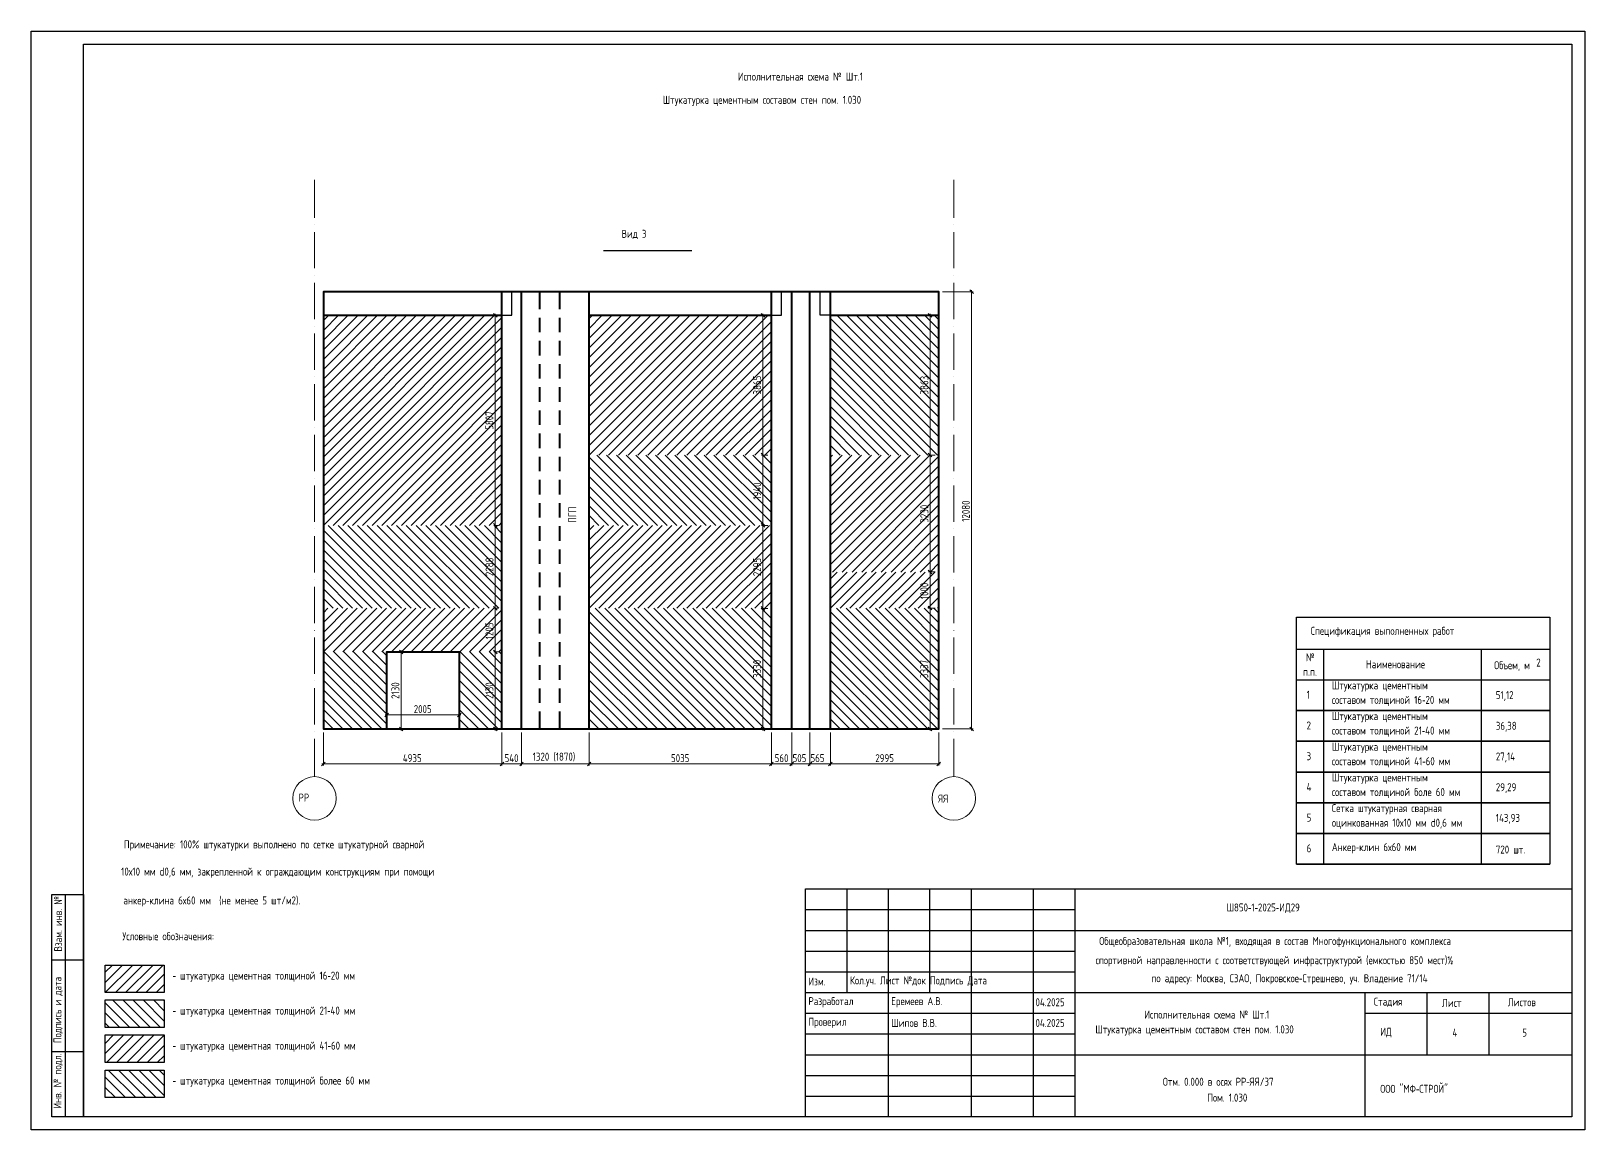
# Model space of a CAD drawing. Header units: millimetres. Extents: x 0 to 130, y 0 to 17.
# Drawn here: x 79.8 to 103.09, y 0.13 to 16.6 of the extents above; entities that cross this region are included whole.
import ezdxf

# ---------------------------------------------------------------- set-up
doc = ezdxf.new("R2010")
doc.units = ezdxf.units.MM
doc.layers.add('PDF _0', color=7, linetype='Continuous')
doc.layers.add('PDF _Текст', color=7, linetype='Continuous')
doc.layers.add('PDF _Оси-1', color=7, linetype='Continuous', true_color=0xaaaaaa)
doc.layers.add('PDF _Оси-3', color=7, linetype='Continuous', true_color=0x989898)
doc.styles.get("Standard").update_dxf_attribs({"font": 'ГОСТ тип А.ttf'})

msp = doc.modelspace()

# ---------------------------------------------------------------- linework, layer by layer
at = {"layer": 'PDF _0', "lineweight": 25}
for points in [[(79.795, 16.598), (103.092, 16.598), (103.092, 0.126), (79.795, 0.126)], [(80.58, 16.402), (102.896, 16.402), (102.896, 0.322), (80.58, 0.322)], [(102.566, 4.111), (98.77, 4.111), (98.77, 7.813), (102.566, 7.813)], [(102.566, 6.412), (98.77, 6.412)], [(102.566, 5.952), (98.77, 5.952)], [(102.566, 5.491), (98.77, 5.491)], [(102.566, 5.031), (98.77, 5.031)], [(102.566, 4.571), (98.77, 4.571)], [(91.404, 3.739), (102.896, 3.739), (102.896, 0.322), (91.404, 0.322)], [(80.109, 3.656), (80.58, 3.656), (80.58, 0.322), (80.109, 0.322)], [(80.906, 2.598), (81.791, 2.598), (81.791, 2.185), (80.906, 2.185)], [(80.906, 2.074), (81.791, 2.074), (81.791, 1.661), (80.906, 1.661)], [(80.906, 1.549), (81.791, 1.549), (81.791, 1.136), (80.906, 1.136)], [(80.906, 1.024), (81.791, 1.024), (81.791, 0.611), (80.906, 0.611)]]:
    msp.add_lwpolyline(points, close=True, dxfattribs=at)
for points in [[(88.379, 13.308), (89.704, 13.308)], [(86.855, 12.339), (87.002, 12.339), (87.002, 12.691), (86.855, 12.691)], [(90.895, 12.339), (91.047, 12.339), (91.047, 12.691), (90.895, 12.691)], [(91.779, 12.339), (91.626, 12.339), (91.626, 12.691), (91.779, 12.691)], [(98.77, 7.333), (102.566, 7.333)], [(99.173, 7.333), (99.173, 4.111)], [(101.535, 7.333), (101.535, 4.111)], [(98.77, 6.872), (102.566, 6.872)], [(98.77, 4.111), (102.566, 4.111)], [(92.025, 3.739), (92.025, 2.186)], [(92.646, 3.739), (92.646, 0.322)], [(93.267, 3.739), (93.267, 2.186)], [(93.889, 3.739), (93.889, 0.322)], [(94.82, 3.739), (94.82, 0.322)], [(95.442, 3.739), (95.442, 0.322)], [(80.305, 3.656), (80.305, 0.322)], [(91.404, 3.428), (95.442, 3.428)], [(91.404, 3.117), (102.896, 3.117)], [(91.404, 2.807), (95.442, 2.807)], [(80.109, 2.675), (80.58, 2.675)], [(91.404, 2.496), (95.442, 2.496)], [(91.404, 2.186), (102.896, 2.186)], [(99.79, 2.186), (99.79, 0.322)], [(100.722, 2.186), (100.722, 1.254)], [(101.653, 2.186), (101.653, 1.254)], [(91.404, 1.875), (95.442, 1.875)], [(99.79, 1.875), (102.896, 1.875)], [(91.404, 1.564), (95.442, 1.564)], [(80.109, 1.303), (80.58, 1.303)], [(91.404, 1.254), (102.896, 1.254)], [(91.404, 0.943), (95.442, 0.943)], [(91.404, 0.633), (95.442, 0.633)]]:
    msp.add_lwpolyline(points, dxfattribs=at)
at = {"layer": 'PDF _0', "lineweight": 40}
for points in [[(91.779, 6.137), (93.405, 6.137), (93.405, 12.691), (84.178, 12.691), (84.178, 6.137), (86.855, 6.137), (86.855, 12.691)], [(86.855, 6.137), (87.148, 6.137), (87.148, 12.691)], [(87.422, 12.431), (87.422, 12.691)], [(87.721, 12.431), (87.721, 12.691)], [(87.721, 6.137), (90.895, 6.137), (90.895, 12.691)], [(88.163, 6.137), (88.163, 12.691)], [(90.895, 6.137), (91.199, 6.137), (91.199, 12.691)], [(91.199, 6.137), (91.473, 6.137), (91.473, 12.691)], [(91.473, 6.137), (91.779, 6.137), (91.779, 12.691)], [(84.178, 12.339), (86.855, 12.339)], [(87.422, 12.084), (87.422, 12.301)], [(87.721, 12.084), (87.721, 12.301)], [(88.163, 12.339), (90.895, 12.339)], [(91.779, 12.339), (93.405, 12.339)], [(87.422, 11.736), (87.422, 11.953)], [(87.721, 11.736), (87.721, 11.953)], [(87.422, 11.389), (87.422, 11.606)], [(87.721, 11.389), (87.721, 11.606)], [(87.422, 11.042), (87.422, 11.259)], [(87.721, 11.042), (87.721, 11.259)], [(87.422, 10.695), (87.422, 10.912)], [(87.721, 10.695), (87.721, 10.912)], [(87.422, 10.347), (87.422, 10.564)], [(87.721, 10.347), (87.721, 10.564)], [(87.422, 10), (87.422, 10.217)], [(87.721, 10), (87.721, 10.217)], [(87.422, 9.653), (87.422, 9.87)], [(87.721, 9.653), (87.721, 9.87)], [(87.422, 9.306), (87.422, 9.523)], [(87.721, 9.306), (87.721, 9.523)], [(87.422, 8.958), (87.422, 9.175)], [(87.721, 8.958), (87.721, 9.175)], [(87.422, 8.611), (87.422, 8.828)], [(87.721, 8.611), (87.721, 8.828)], [(87.422, 8.264), (87.422, 8.481)], [(87.721, 8.264), (87.721, 8.481)], [(87.422, 7.916), (87.422, 8.134)], [(87.721, 7.916), (87.721, 8.134)], [(87.422, 7.569), (87.422, 7.786)], [(87.721, 7.569), (87.721, 7.786)], [(85.127, 6.137), (85.127, 7.292), (86.215, 7.292), (86.215, 6.137)], [(87.422, 7.222), (87.422, 7.439)], [(87.721, 7.222), (87.721, 7.439)], [(87.422, 6.875), (87.422, 7.092)], [(87.721, 6.875), (87.721, 7.092)], [(87.422, 6.527), (87.422, 6.744)], [(87.721, 6.527), (87.721, 6.744)], [(87.148, 6.137), (87.422, 6.137), (87.422, 6.397)], [(87.422, 6.137), (87.721, 6.137), (87.721, 6.397)]]:
    msp.add_lwpolyline(points, dxfattribs=at)
at = {"layer": 'PDF _0', "lineweight": 13}
for points in [[(93.459, 12.691), (93.918, 12.691)], [(93.924, 12.664), (93.869, 12.719)], [(93.896, 12.713), (93.896, 6.115)], [(86.782, 12.312), (86.728, 12.366)], [(86.755, 9.166), (86.755, 12.36)], [(90.795, 12.312), (90.741, 12.366)], [(90.768, 10.22), (90.768, 12.36)], [(93.301, 12.312), (93.247, 12.366)], [(93.274, 10.221), (93.274, 12.36)], [(86.801, 12.339), (86.733, 12.339)], [(90.841, 12.339), (90.746, 12.339)], [(93.35, 12.339), (93.252, 12.339)], [(90.768, 9.167), (90.768, 10.263)], [(93.274, 8.469), (93.274, 10.264)], [(86.755, 7.925), (86.755, 9.21)], [(90.768, 7.922), (90.768, 9.211)], [(93.274, 7.926), (93.274, 8.512)], [(86.755, 7.271), (86.755, 7.968)], [(90.768, 6.115), (90.768, 7.965)], [(93.274, 6.115), (93.274, 7.969)], [(85.181, 7.292), (85.366, 7.292)], [(85.371, 7.265), (85.317, 7.32)], [(85.344, 6.115), (85.344, 7.314)], [(86.755, 6.115), (86.755, 7.314)], [(85.154, 6.374), (85.1, 6.32)], [(85.105, 6.347), (86.237, 6.347)], [(85.127, 6.191), (85.127, 6.369)], [(86.188, 6.32), (86.242, 6.374)], [(86.215, 6.191), (86.215, 6.369)], [(84.178, 6.082), (84.178, 5.59)], [(85.181, 6.137), (85.366, 6.137)], [(85.317, 6.164), (85.371, 6.11)], [(86.728, 6.164), (86.782, 6.11)], [(86.801, 6.137), (86.733, 6.137)], [(90.741, 6.164), (90.795, 6.11)], [(90.841, 6.137), (90.746, 6.137)], [(93.247, 6.164), (93.301, 6.11)], [(93.35, 6.137), (93.252, 6.137)], [(93.405, 6.082), (93.405, 5.59)], [(93.459, 6.137), (93.918, 6.137)], [(93.869, 6.164), (93.924, 6.11)], [(84.205, 5.639), (84.15, 5.585)], [(84.156, 5.612), (86.877, 5.612)], [(86.834, 5.612), (87.17, 5.612)], [(87.127, 5.612), (88.185, 5.612)], [(88.141, 5.612), (90.917, 5.612)], [(90.873, 5.612), (91.221, 5.612)], [(91.177, 5.612), (91.495, 5.612)], [(91.451, 5.612), (91.801, 5.612)], [(91.758, 5.612), (93.426, 5.612)], [(93.377, 5.585), (93.432, 5.639)]]:
    msp.add_lwpolyline(points, dxfattribs=at)
at = {"layer": 'PDF _0', "color": 3, "lineweight": 20}
for points in [[(84.178, 12.258), (84.259, 12.339)], [(84.178, 12.111), (84.405, 12.339)], [(84.178, 11.965), (84.551, 12.339)], [(84.178, 11.819), (84.697, 12.339)], [(84.178, 11.673), (84.843, 12.339)], [(84.178, 11.527), (84.99, 12.339)], [(84.178, 11.38), (85.136, 12.339)], [(84.178, 11.234), (85.282, 12.339)], [(84.178, 11.088), (85.428, 12.339)], [(84.178, 10.942), (85.574, 12.339)], [(84.178, 10.796), (85.72, 12.339)], [(84.178, 10.65), (85.867, 12.339)], [(84.178, 10.503), (86.013, 12.339)], [(84.178, 10.357), (86.159, 12.339)], [(84.178, 10.211), (84.208, 10.242), (86.305, 12.339)], [(84.178, 10.065), (84.354, 10.242), (86.451, 12.339)], [(84.178, 9.919), (84.5, 10.242), (86.598, 12.339)], [(84.178, 9.772), (84.647, 10.242), (86.744, 12.339)], [(84.178, 9.626), (84.793, 10.242), (86.855, 12.304)], [(84.178, 9.48), (84.939, 10.242), (86.855, 12.158)], [(88.163, 12.288), (88.214, 12.339)], [(88.163, 12.142), (88.36, 12.339)], [(88.163, 11.996), (88.506, 12.339)], [(88.163, 11.85), (88.652, 12.339)], [(88.163, 11.703), (88.798, 12.339)], [(88.163, 11.557), (88.944, 12.339)], [(88.163, 11.411), (89.091, 12.339)], [(88.163, 11.265), (89.237, 12.339)], [(88.163, 11.119), (89.383, 12.339)], [(88.163, 10.972), (89.529, 12.339)], [(88.163, 10.826), (89.675, 12.339)], [(88.163, 10.68), (89.822, 12.339)], [(88.163, 10.534), (89.968, 12.339)], [(88.163, 10.388), (90.114, 12.339)], [(88.163, 10.242), (90.26, 12.339)], [(88.309, 10.242), (90.406, 12.339)], [(88.455, 10.242), (90.552, 12.339)], [(88.601, 10.242), (90.699, 12.339)], [(88.748, 10.242), (90.845, 12.339)], [(88.894, 10.242), (90.895, 12.243)], [(84.178, 9.334), (85.085, 10.242), (86.855, 12.012)], [(89.04, 10.242), (90.895, 12.096)], [(89.186, 10.242), (90.895, 11.95)], [(84.178, 9.188), (85.231, 10.242), (86.855, 11.865)], [(84.324, 9.188), (85.377, 10.242), (86.855, 11.719)], [(89.332, 10.242), (90.895, 11.804)], [(89.479, 10.242), (90.895, 11.658)], [(84.47, 9.188), (85.524, 10.242), (86.855, 11.573)], [(84.616, 9.188), (85.67, 10.242), (86.855, 11.427)], [(89.625, 10.242), (90.895, 11.512)], [(84.762, 9.188), (85.816, 10.242), (86.855, 11.281)], [(89.771, 10.242), (90.895, 11.366)], [(89.917, 10.242), (90.895, 11.219)], [(84.908, 9.188), (85.962, 10.242), (86.855, 11.135)], [(85.055, 9.188), (86.108, 10.242), (86.855, 10.988)], [(90.063, 10.242), (90.895, 11.073)], [(85.201, 9.188), (86.255, 10.242), (86.855, 10.842)], [(90.209, 10.242), (90.895, 10.927)], [(90.356, 10.242), (90.895, 10.781)], [(85.347, 9.188), (86.401, 10.242), (86.855, 10.696)], [(85.493, 9.188), (86.547, 10.242), (86.855, 10.55)], [(90.502, 10.242), (90.895, 10.635)], [(90.648, 10.242), (90.895, 10.488)], [(85.639, 9.188), (86.693, 10.242), (86.855, 10.404)], [(85.786, 9.188), (86.839, 10.242), (86.855, 10.257)], [(90.794, 10.242), (90.895, 10.342)], [(85.932, 9.188), (86.855, 10.111)], [(86.078, 9.188), (86.855, 9.965)], [(86.224, 9.188), (86.855, 9.819)], [(86.37, 9.188), (86.855, 9.673)], [(86.516, 9.188), (86.855, 9.527)], [(86.663, 9.188), (86.855, 9.38)], [(86.809, 9.188), (86.855, 9.234)], [(91.779, 8.385), (91.883, 8.489)], [(91.779, 8.239), (92.03, 8.489)], [(91.779, 8.093), (92.176, 8.489)], [(91.779, 7.946), (92.322, 8.489)], [(91.926, 7.946), (92.468, 8.489)], [(92.072, 7.946), (92.614, 8.489)], [(92.218, 7.946), (92.761, 8.489)], [(92.364, 7.946), (92.907, 8.489)], [(92.51, 7.946), (93.053, 8.489)], [(92.657, 7.946), (93.199, 8.489)], [(92.803, 7.946), (93.345, 8.489)], [(92.949, 7.946), (93.405, 8.402)], [(93.095, 7.946), (93.405, 8.256)], [(93.241, 7.946), (93.405, 8.11)], [(93.387, 7.946), (93.405, 7.963)], [(80.906, 2.491), (81.014, 2.598)], [(80.906, 2.338), (81.166, 2.598)], [(80.906, 2.185), (81.319, 2.598)], [(81.059, 2.185), (81.472, 2.598)], [(81.211, 2.185), (81.624, 2.598)], [(81.364, 2.185), (81.777, 2.598)], [(81.517, 2.185), (81.791, 2.46)], [(81.669, 2.185), (81.791, 2.308)]]:
    msp.add_lwpolyline(points, dxfattribs=at)
at = {"layer": 'PDF _0', "color": 5, "lineweight": 20}
for points in [[(93.405, 10.663), (91.779, 12.288)], [(93.405, 10.517), (91.779, 12.142)], [(93.405, 10.809), (91.875, 12.339)], [(93.405, 10.955), (92.021, 12.339)], [(93.405, 11.102), (92.167, 12.339)], [(93.405, 11.248), (92.314, 12.339)], [(93.405, 11.394), (92.46, 12.339)], [(93.405, 11.54), (92.606, 12.339)], [(93.405, 11.686), (92.752, 12.339)], [(93.405, 11.832), (92.898, 12.339)], [(93.405, 11.979), (93.044, 12.339)], [(93.405, 12.125), (93.191, 12.339)], [(93.405, 12.271), (93.337, 12.339)], [(93.405, 10.371), (91.779, 11.996)], [(93.387, 10.242), (91.779, 11.85)], [(93.241, 10.242), (91.779, 11.703)], [(93.095, 10.242), (91.779, 11.557)], [(92.949, 10.242), (91.779, 11.411)], [(92.803, 10.242), (91.779, 11.265)], [(92.657, 10.242), (91.779, 11.119)], [(92.51, 10.242), (91.779, 10.972)], [(92.364, 10.242), (91.779, 10.826)], [(92.218, 10.242), (91.779, 10.68)], [(92.072, 10.242), (91.779, 10.534)], [(91.926, 10.242), (91.779, 10.388)], [(89.186, 9.188), (88.163, 10.211)], [(89.04, 9.188), (88.163, 10.065)], [(89.332, 9.188), (88.279, 10.242)], [(89.479, 9.188), (88.425, 10.242)], [(89.625, 9.188), (88.571, 10.242)], [(89.771, 9.188), (88.717, 10.242)], [(89.917, 9.188), (88.863, 10.242)], [(90.063, 9.188), (89.01, 10.242)], [(90.209, 9.188), (89.156, 10.242)], [(90.356, 9.188), (89.302, 10.242)], [(90.502, 9.188), (89.448, 10.242)], [(90.648, 9.188), (89.594, 10.242)], [(90.794, 9.188), (89.74, 10.242)], [(90.895, 9.233), (89.887, 10.242)], [(90.895, 9.379), (90.033, 10.242)], [(90.895, 9.526), (90.179, 10.242)], [(90.895, 9.672), (90.325, 10.242)], [(90.895, 9.818), (90.471, 10.242)], [(90.895, 9.964), (90.618, 10.242)], [(90.895, 10.11), (90.764, 10.242)], [(88.894, 9.188), (88.163, 9.919)], [(88.748, 9.188), (88.163, 9.772)], [(88.601, 9.188), (88.163, 9.626)], [(88.455, 9.188), (88.163, 9.48)], [(88.309, 9.188), (88.163, 9.334)], [(85.347, 7.946), (84.178, 9.116)], [(85.493, 7.946), (84.252, 9.188)], [(85.639, 7.946), (84.398, 9.188)], [(85.786, 7.946), (84.544, 9.188)], [(85.932, 7.946), (84.69, 9.188)], [(86.078, 7.946), (84.836, 9.188)], [(86.224, 7.946), (84.983, 9.188)], [(86.37, 7.946), (85.129, 9.188)], [(86.516, 7.946), (85.275, 9.188)], [(86.663, 7.946), (85.421, 9.188)], [(86.809, 7.946), (85.567, 9.188)], [(86.855, 8.046), (85.714, 9.188)], [(86.855, 8.192), (85.86, 9.188)], [(86.855, 8.338), (86.006, 9.188)], [(86.855, 8.485), (86.152, 9.188)], [(86.855, 8.631), (86.298, 9.188)], [(86.855, 8.777), (86.444, 9.188)], [(86.855, 8.923), (86.591, 9.188)], [(86.855, 9.069), (86.737, 9.188)], [(85.201, 7.946), (84.178, 8.97)], [(85.055, 7.946), (84.178, 8.823)], [(84.908, 7.946), (84.178, 8.677)], [(84.762, 7.946), (84.178, 8.531)], [(84.616, 7.946), (84.178, 8.385)], [(84.47, 7.946), (84.178, 8.239)], [(84.324, 7.946), (84.178, 8.093)], [(85.127, 6.357), (84.191, 7.292)], [(85.127, 6.503), (84.337, 7.292)], [(85.127, 6.649), (84.484, 7.292)], [(85.127, 6.795), (84.63, 7.292)], [(85.127, 6.941), (84.776, 7.292)], [(85.127, 7.088), (84.922, 7.292)], [(85.127, 7.234), (85.068, 7.292)], [(85.127, 6.21), (84.178, 7.16)], [(85.055, 6.137), (84.178, 7.014)], [(84.908, 6.137), (84.178, 6.868)], [(84.762, 6.137), (84.178, 6.721)], [(84.616, 6.137), (84.178, 6.575)], [(84.47, 6.137), (84.178, 6.429)], [(84.324, 6.137), (84.178, 6.283)], [(81.278, 1.661), (80.906, 2.033)], [(81.126, 1.661), (80.906, 1.88)], [(81.431, 1.661), (81.018, 2.074)], [(81.584, 1.661), (81.171, 2.074)], [(81.736, 1.661), (81.323, 2.074)], [(81.791, 1.758), (81.476, 2.074)], [(81.791, 1.911), (81.629, 2.074)], [(81.791, 2.063), (81.781, 2.074)], [(80.973, 1.661), (80.906, 1.728)]]:
    msp.add_lwpolyline(points, dxfattribs=at)
at = {"layer": 'PDF _0', "lineweight": 13}
for points in [[(90.795, 10.214), (90.741, 10.269)], [(93.301, 10.216), (93.247, 10.27)], [(90.746, 10.241), (90.841, 10.241)], [(93.252, 10.243), (93.35, 10.243)], [(86.782, 9.161), (86.728, 9.215)], [(86.733, 9.188), (86.801, 9.188)], [(90.795, 9.162), (90.741, 9.216)], [(90.746, 9.189), (90.841, 9.189)], [(93.301, 8.463), (93.247, 8.517)], [(93.252, 8.49), (93.35, 8.49)], [(86.782, 7.919), (86.728, 7.974)], [(86.733, 7.946), (86.801, 7.946)], [(90.795, 7.917), (90.741, 7.971)], [(90.746, 7.944), (90.841, 7.944)], [(93.301, 7.92), (93.247, 7.975)], [(93.252, 7.948), (93.35, 7.948)], [(86.782, 7.265), (86.728, 7.32)], [(86.733, 7.292), (86.801, 7.292)], [(86.855, 5.59), (86.855, 6.082)], [(87.148, 5.59), (87.148, 6.082)], [(88.163, 5.59), (88.163, 6.082)], [(90.895, 5.59), (90.895, 6.082)], [(91.199, 5.59), (91.199, 6.082)], [(91.473, 5.59), (91.473, 6.082)], [(91.779, 5.59), (91.779, 6.082)], [(86.828, 5.585), (86.882, 5.639)], [(87.121, 5.585), (87.175, 5.639)], [(88.136, 5.585), (88.19, 5.639)], [(90.868, 5.585), (90.922, 5.639)], [(91.172, 5.585), (91.226, 5.639)], [(91.446, 5.585), (91.5, 5.639)], [(91.752, 5.585), (91.807, 5.639)]]:
    msp.add_lwpolyline(points, close=True, dxfattribs=at)
at = {"layer": 'PDF _0', "color": 40, "lineweight": 20, "true_color": 0xffbf00}
for points in [[(91.779, 10.211), (91.81, 10.242)], [(91.779, 10.065), (91.956, 10.242)], [(91.779, 9.919), (92.102, 10.242)], [(91.779, 9.772), (92.248, 10.242)], [(91.779, 9.626), (92.395, 10.242)], [(91.779, 9.48), (92.541, 10.242)], [(91.779, 9.334), (92.687, 10.242)], [(91.779, 9.188), (92.833, 10.242)], [(91.779, 9.042), (92.979, 10.242)], [(91.779, 8.895), (93.126, 10.242)], [(91.779, 8.749), (93.272, 10.242)], [(91.779, 8.603), (93.405, 10.228)], [(91.812, 8.489), (93.405, 10.082)], [(91.958, 8.489), (93.405, 9.936)], [(92.104, 8.489), (93.405, 9.79)], [(92.25, 8.489), (93.405, 9.643)], [(92.396, 8.489), (93.405, 9.497)], [(92.542, 8.489), (93.405, 9.351)], [(88.163, 9.116), (88.235, 9.188)], [(88.163, 8.97), (88.381, 9.188)], [(88.163, 8.823), (88.527, 9.188)], [(88.163, 8.677), (88.673, 9.188)], [(88.163, 8.531), (88.82, 9.188)], [(88.163, 8.385), (88.966, 9.188)], [(88.163, 8.239), (89.112, 9.188)], [(88.163, 8.093), (89.258, 9.188)], [(88.163, 7.946), (89.404, 9.188)], [(88.309, 7.946), (89.551, 9.188)], [(88.455, 7.946), (89.697, 9.188)], [(88.601, 7.946), (89.843, 9.188)], [(88.748, 7.946), (89.989, 9.188)], [(88.894, 7.946), (90.135, 9.188)], [(89.04, 7.946), (90.281, 9.188)], [(89.186, 7.946), (90.428, 9.188)], [(89.332, 7.946), (90.574, 9.188)], [(89.479, 7.946), (90.72, 9.188)], [(89.625, 7.946), (90.866, 9.188)], [(92.689, 8.489), (93.405, 9.205)], [(89.771, 7.946), (90.895, 9.07)], [(89.917, 7.946), (90.895, 8.924)], [(92.835, 8.489), (93.405, 9.059)], [(92.981, 8.489), (93.405, 8.912)], [(90.063, 7.946), (90.895, 8.778)], [(90.209, 7.946), (90.895, 8.632)], [(93.127, 8.489), (93.405, 8.766)], [(93.273, 8.489), (93.405, 8.62)], [(90.356, 7.946), (90.895, 8.486)], [(90.502, 7.946), (90.895, 8.339)], [(90.648, 7.946), (90.895, 8.193)], [(84.178, 7.877), (84.247, 7.946)], [(84.178, 7.731), (84.393, 7.946)], [(84.178, 7.585), (84.539, 7.946)], [(84.178, 7.439), (84.685, 7.946)], [(84.178, 7.292), (84.831, 7.946)], [(84.324, 7.292), (84.978, 7.946)], [(84.47, 7.292), (85.124, 7.946)], [(84.616, 7.292), (85.27, 7.946)], [(84.762, 7.292), (85.416, 7.946)], [(84.908, 7.292), (85.562, 7.946)], [(85.055, 7.292), (85.708, 7.946)], [(85.201, 7.292), (85.855, 7.946)], [(85.347, 7.292), (86.001, 7.946)], [(85.493, 7.292), (86.147, 7.946)], [(85.639, 7.292), (86.293, 7.946)], [(85.786, 7.292), (86.439, 7.946)], [(85.932, 7.292), (86.586, 7.946)], [(86.078, 7.292), (86.732, 7.946)], [(86.224, 7.292), (86.855, 7.924)], [(90.794, 7.946), (90.895, 8.047)], [(86.37, 7.292), (86.855, 7.778)], [(86.516, 7.292), (86.855, 7.631)], [(86.663, 7.292), (86.855, 7.485)], [(86.809, 7.292), (86.855, 7.339)], [(80.906, 1.422), (81.033, 1.549)], [(80.906, 1.27), (81.185, 1.549)], [(80.925, 1.136), (81.338, 1.549)], [(81.078, 1.136), (81.49, 1.549)], [(81.23, 1.136), (81.643, 1.549)], [(81.383, 1.136), (81.791, 1.545)], [(81.535, 1.136), (81.791, 1.392)], [(81.688, 1.136), (81.791, 1.239)]]:
    msp.add_lwpolyline(points, dxfattribs=at)
at = {"layer": 'PDF _0', "color": 1, "lineweight": 20}
for points in [[(90.063, 6.137), (88.254, 7.946)], [(90.209, 6.137), (88.4, 7.946)], [(90.356, 6.137), (88.546, 7.946)], [(90.502, 6.137), (88.693, 7.946)], [(90.648, 6.137), (88.839, 7.946)], [(90.794, 6.137), (88.985, 7.946)], [(90.895, 6.182), (89.131, 7.946)], [(90.895, 6.328), (89.277, 7.946)], [(90.895, 6.475), (89.423, 7.946)], [(90.895, 6.621), (89.57, 7.946)], [(90.895, 6.767), (89.716, 7.946)], [(90.895, 6.913), (89.862, 7.946)], [(90.895, 7.059), (90.008, 7.946)], [(90.895, 7.205), (90.154, 7.946)], [(90.895, 7.352), (90.301, 7.946)], [(90.895, 7.498), (90.447, 7.946)], [(90.895, 7.644), (90.593, 7.946)], [(90.895, 7.79), (90.739, 7.946)], [(90.895, 7.936), (90.885, 7.946)], [(93.405, 6.412), (91.87, 7.946)], [(93.405, 6.558), (92.017, 7.946)], [(93.405, 6.704), (92.163, 7.946)], [(93.405, 6.851), (92.309, 7.946)], [(93.405, 6.997), (92.455, 7.946)], [(93.405, 7.143), (92.601, 7.946)], [(93.405, 7.289), (92.747, 7.946)], [(93.405, 7.435), (92.894, 7.946)], [(93.405, 7.581), (93.04, 7.946)], [(93.405, 7.728), (93.186, 7.946)], [(93.405, 7.874), (93.332, 7.946)], [(89.917, 6.137), (88.163, 7.891)], [(89.771, 6.137), (88.163, 7.745)], [(93.405, 6.266), (91.779, 7.891)], [(93.387, 6.137), (91.779, 7.745)], [(89.625, 6.137), (88.163, 7.599)], [(93.241, 6.137), (91.779, 7.599)], [(86.855, 6.666), (86.229, 7.292)], [(86.855, 6.812), (86.375, 7.292)], [(86.855, 6.958), (86.521, 7.292)], [(86.855, 7.104), (86.667, 7.292)], [(86.855, 7.251), (86.813, 7.292)], [(89.479, 6.137), (88.163, 7.452)], [(89.332, 6.137), (88.163, 7.306)], [(93.095, 6.137), (91.779, 7.452)], [(92.949, 6.137), (91.779, 7.306)], [(86.855, 6.52), (86.215, 7.16)], [(86.855, 6.374), (86.215, 7.014)], [(89.186, 6.137), (88.163, 7.16)], [(89.04, 6.137), (88.163, 7.014)], [(92.803, 6.137), (91.779, 7.16)], [(92.657, 6.137), (91.779, 7.014)], [(86.855, 6.227), (86.215, 6.868)], [(88.894, 6.137), (88.163, 6.868)], [(92.51, 6.137), (91.779, 6.868)], [(86.8, 6.137), (86.215, 6.721)], [(86.654, 6.137), (86.215, 6.575)], [(88.748, 6.137), (88.163, 6.721)], [(88.601, 6.137), (88.163, 6.575)], [(92.364, 6.137), (91.779, 6.721)], [(92.218, 6.137), (91.779, 6.575)], [(86.507, 6.137), (86.215, 6.429)], [(88.455, 6.137), (88.163, 6.429)], [(92.072, 6.137), (91.779, 6.429)], [(86.361, 6.137), (86.215, 6.283)], [(88.309, 6.137), (88.163, 6.283)], [(91.926, 6.137), (91.779, 6.283)], [(81.364, 0.611), (80.951, 1.024)], [(81.517, 0.611), (81.104, 1.024)], [(81.669, 0.611), (81.256, 1.024)], [(81.791, 0.642), (81.409, 1.024)], [(81.791, 0.794), (81.562, 1.024)], [(81.791, 0.947), (81.714, 1.024)], [(81.211, 0.611), (80.906, 0.917)], [(81.059, 0.611), (80.906, 0.764)]]:
    msp.add_lwpolyline(points, dxfattribs=at)
at = {"layer": 'PDF _Оси-1', "lineweight": 20}
for centre in [(84.045, 5.096), (93.63, 5.096)]:
    msp.add_circle(centre, 0.326, dxfattribs=at)
at = {"layer": 'PDF _Оси-3', "lineweight": 9}
for points in [[(84.045, 14.367), (84.045, 13.801)], [(93.63, 13.801), (93.63, 14.367)], [(84.045, 13.584), (84.045, 13.042)], [(93.63, 13.042), (93.63, 13.584)], [(84.045, 12.824), (84.045, 12.282)], [(93.63, 12.282), (93.63, 12.824)], [(84.045, 12.065), (84.045, 11.522)], [(93.63, 11.522), (93.63, 12.065)], [(84.045, 11.305), (84.045, 10.763)], [(93.63, 10.763), (93.63, 11.305)], [(84.045, 10.546), (84.045, 10.003)], [(93.63, 10.003), (93.63, 10.546)], [(84.045, 9.786), (84.045, 9.243)], [(93.63, 9.243), (93.63, 9.786)], [(84.045, 9.026), (84.045, 8.484)], [(93.63, 8.484), (93.63, 9.026)], [(84.045, 8.267), (84.045, 7.724)], [(93.63, 7.724), (93.63, 8.267)], [(84.045, 7.507), (84.045, 6.964)], [(93.63, 6.964), (93.63, 7.507)], [(84.045, 6.747), (84.045, 6.205)], [(93.63, 6.205), (93.63, 6.747)], [(84.045, 5.988), (84.045, 5.421)], [(93.63, 5.421), (93.63, 5.988)]]:
    msp.add_lwpolyline(points, dxfattribs=at)
at = {"layer": 'PDF _Оси-3', "lineweight": 5}
for points in [[(84.045, 13.693), (84.047, 13.693), (84.047, 13.695), (84.045, 13.695)], [(93.63, 13.693), (93.632, 13.693), (93.632, 13.695), (93.63, 13.695)], [(84.045, 12.933), (84.047, 12.933), (84.047, 12.935), (84.045, 12.935)], [(93.63, 12.933), (93.632, 12.933), (93.632, 12.935), (93.63, 12.935)], [(84.045, 12.173), (84.047, 12.173), (84.047, 12.175), (84.045, 12.175)], [(93.63, 12.173), (93.632, 12.173), (93.632, 12.175), (93.63, 12.175)], [(84.045, 11.414), (84.047, 11.414), (84.047, 11.416), (84.045, 11.416)], [(93.63, 11.414), (93.632, 11.414), (93.632, 11.416), (93.63, 11.416)], [(84.045, 10.654), (84.047, 10.654), (84.047, 10.656), (84.045, 10.656)], [(93.63, 10.654), (93.632, 10.654), (93.632, 10.656), (93.63, 10.656)], [(84.045, 9.894), (84.047, 9.894), (84.047, 9.896), (84.045, 9.896)], [(93.63, 9.894), (93.632, 9.894), (93.632, 9.896), (93.63, 9.896)], [(84.045, 9.135), (84.047, 9.135), (84.047, 9.137), (84.045, 9.137)], [(93.63, 9.135), (93.632, 9.135), (93.632, 9.137), (93.63, 9.137)], [(84.045, 8.375), (84.047, 8.375), (84.047, 8.377), (84.045, 8.377)], [(93.63, 8.375), (93.632, 8.375), (93.632, 8.377), (93.63, 8.377)], [(84.045, 7.615), (84.047, 7.615), (84.047, 7.617), (84.045, 7.617)], [(93.63, 7.615), (93.632, 7.615), (93.632, 7.617), (93.63, 7.617)], [(84.045, 6.856), (84.047, 6.856), (84.047, 6.858), (84.045, 6.858)], [(93.63, 6.856), (93.632, 6.856), (93.632, 6.858), (93.63, 6.858)], [(84.045, 6.096), (84.047, 6.096), (84.047, 6.098), (84.045, 6.098)], [(93.63, 6.096), (93.632, 6.096), (93.632, 6.098), (93.63, 6.098)]]:
    msp.add_lwpolyline(points, close=True, dxfattribs=at)

# ---------------------------------------------------------------- texts
at = {"layer": 'PDF _Текст', "char_height": 0.12, "attachment_point": 4}
for s, insert in [('Исполнительная схема № Шт.1', (90.393, 15.916)), ('Штукатурка цементным составом стен пом. 1.030', (89.266, 15.551)), ('Вид 3', (88.648, 13.549)), ('Спецификация выполненных работ', (98.979, 7.591)), ('№', (98.908, 7.211)), ('п.п.', (98.866, 6.994)), ('Наименование', (99.809, 7.106)), ('Объем, м', (101.73, 7.078)), ('2', (102.362, 7.132)), ('Штукатурка цементным', (99.298, 6.774)), ('1', (98.919, 6.649)), ('составом толщиной 16‐20 мм', (99.298, 6.556)), ('51,12', (101.756, 6.63)), ('2005', (85.532, 6.434)), ('Штукатурка цементным', (99.298, 6.314)), ('2', (98.919, 6.189)), ('составом толщиной 21‐40 мм', (99.298, 6.096)), ('36,38', (101.756, 6.17)), ('Штукатурка цементным', (99.298, 5.853)), ('4935', (85.369, 5.699)), ('540', (86.894, 5.699)), ('1320 (1870)', (87.316, 5.715)), ('5035', (89.39, 5.699)), ('560 505 565', (90.944, 5.699)), ('2995', (92.453, 5.699)), ('3', (98.919, 5.728)), ('составом толщиной 41‐60 мм', (99.298, 5.636)), ('27,14', (101.756, 5.71)), ('Штукатурка цементным', (99.298, 5.393)), ('4', (98.919, 5.268)), ('составом толщиной боле 60 мм', (99.298, 5.175)), ('29,29', (101.756, 5.249)), ('Сетка штукатурная сварная', (99.298, 4.933)), ('5', (98.919, 4.808)), ('оцинкованная 10х10 мм d0,6 мм', (99.298, 4.715)), ('143,93', (101.756, 4.789)), ('Примечание: 100% штукатурки выполнено по сетке штукатурной сварной', (81.187, 4.39)), ('6', (98.919, 4.347)), ('Анкер‐клин 6х60 мм', (99.298, 4.349)), ('720 шт.', (101.756, 4.329)), ('10х10 мм d0,6 мм, закрепленной к ограждающим конструкциям при помощи', (81.146, 3.982)), ('анкер‐клина 6х60 мм  (не менее 5 шт/м2).', (81.179, 3.55)), ('Ш850‐1‐2025‐ИД29', (97.719, 3.448)), ('Условные обозначения:', (81.164, 3.029)), ('Общеобразовательная школа №1, входящая в состав Многофункционального комплекса', (95.811, 2.942)), ('спортивной направленности с соответствующей инфраструктурой (емкостью 850 мест)½', (95.756, 2.654)), ('‐ штукатурка цементная толщиной 16‐20 мм', (81.918, 2.423)), ('Изм.', (91.45, 2.351)), ('Кол.уч. Лист №док Подпись Дата', (92.073, 2.351)), ('по адресу: Москва, СЗАО, Покровское‐Стрешнево, уч. Владение 71/14', (96.593, 2.383)), ('Разработал', (91.45, 2.04)), ('Еремеев А.В.', (92.692, 2.04)), ('04.2025', (94.855, 2.04)), ('Стадия', (99.927, 2.04)), ('Листов', (101.936, 2.04)), ('‐ штукатурка цементная толщиной 21‐40 мм', (81.918, 1.898)), ('Исполнительная схема № Шт.1', (96.487, 1.855)), ('Лист', (100.949, 2.03)), ('Проверил', (91.45, 1.73)), ('Шипов В.В.', (92.692, 1.73)), ('04.2025', (94.855, 1.73)), ('Штукатурка цементным составом стен пом. 1.030', (95.752, 1.617)), ('ИД', (100.024, 1.585)), ('4', (101.107, 1.585)), ('5', (102.152, 1.585)), ('‐ штукатурка цементная толщиной 41‐60 мм', (81.918, 1.373)), ('‐ штукатурка цементная толщиной более 60 мм', (81.918, 0.849)), ('Отм. 0.000 в осях РР‐ЯЯ/37', (96.764, 0.848)), ('ООО "МФ‐СТРОЙ"', (100.024, 0.742)), ('Пом. 1.030', (97.43, 0.61))]:
    msp.add_mtext(s, dxfattribs=dict(at, insert=insert))
at = {"layer": 'PDF _Текст', "char_height": 0.12, "attachment_point": 4, "rotation": 90}
for s, insert in [('3865', (90.681, 11.151)), ('3863', (93.188, 11.151)), ('5807', (86.667, 10.622)), ('1940', (90.681, 9.573)), ('12080', (93.81, 9.242)), ('ПГП', (87.909, 9.226)), ('3230', (93.188, 9.229)), ('2288', (86.668, 8.428)), ('2295', (90.681, 8.427)), ('1000', (93.188, 8.082)), ('1205', (86.668, 7.481)), ('3330', (90.681, 6.902)), ('3337', (93.186, 6.9)), ('2130', (85.257, 6.587)), ('2130', (86.668, 6.587)), ('Взам. инв. №', (80.201, 2.8)), ('Подпись и дата', (80.201, 1.427)), ('Инв. № подл.', (80.201, 0.447))]:
    msp.add_mtext(s, dxfattribs=dict(at, insert=insert))
at = {"layer": 'PDF _Текст', "color": 253, "true_color": 0xaaaaaa, "char_height": 0.12, "attachment_point": 4}
for s, insert in [('РР', (83.805, 5.108)), ('ЯЯ', (93.395, 5.092))]:
    msp.add_mtext(s, dxfattribs=dict(at, insert=insert))

doc.saveas('drawing.dxf')
